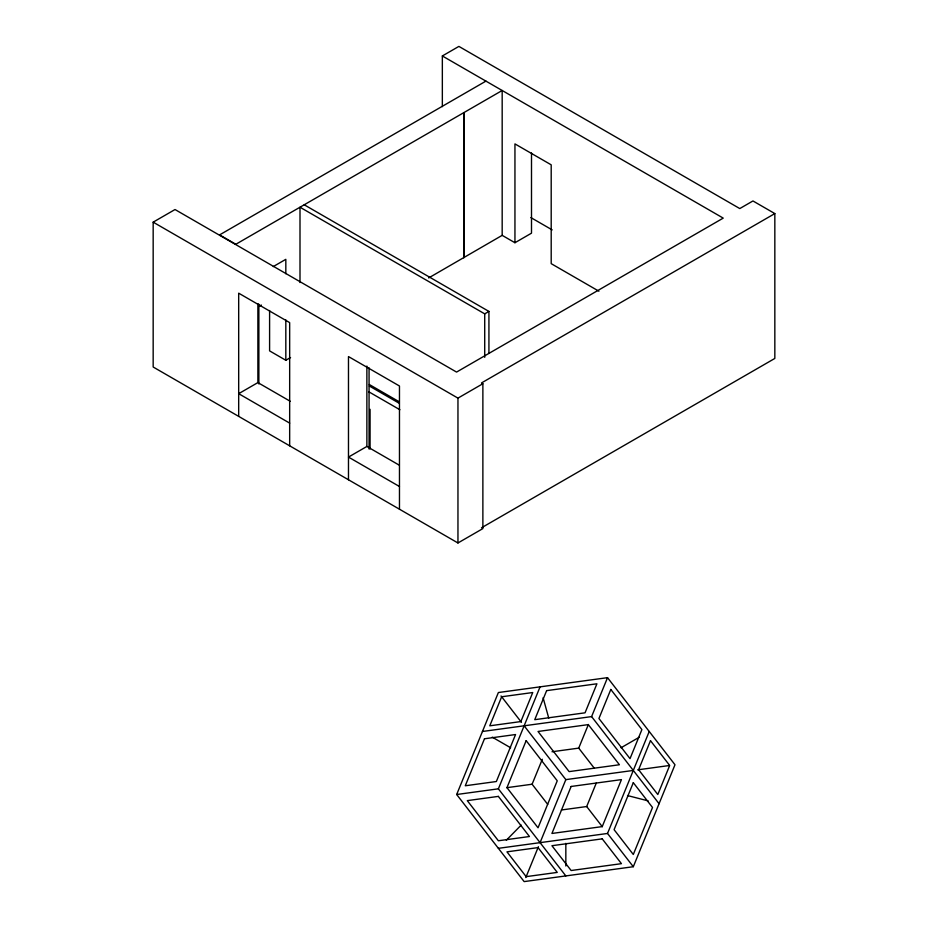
<?xml version="1.0" encoding="UTF-8"?>
<svg xmlns="http://www.w3.org/2000/svg" width="928" height="928" viewBox="0 0 928 928"><rect width="100%" height="100%" fill="white"/><g stroke="black" fill="none" stroke-linecap="round" stroke-linejoin="round"><path stroke-width="1.39" d="M456.68 794.507L498.371 692.532L607.527 677.66L674.992 764.753L633.302 866.717L524.146 881.6L456.68 794.507L498.371 788.823L540.073 686.848M547.74 804.414L532.104 784.23L542.312 759.278M525.793 877.575L538.402 846.719M540.073 842.647L565.836 779.624L524.146 725.8M594.361 768.303L578.724 748.119L588.387 724.49M482.444 731.484L591.6 716.602L607.527 677.66M561.382 809.993L586.682 806.536L596.344 782.907M633.302 866.717L607.527 833.46L649.229 731.484M506.317 840.246L521.188 825.096M481.504 527.788L774.834 358.44L774.834 213.579L481.504 382.939L482.873 383.728L482.873 528.589L457.956 542.973L153.166 367.012L153.166 222.152L175.021 209.531L456.564 372.082L723.225 218.115L442.343 55.958L442.343 106.65M442.343 55.958L458.896 46.4L739.778 208.568L752.956 200.958L774.834 213.579M485.936 81.119L219.6 234.9L235.828 244.273L502.176 90.492L502.176 235.352L428.666 277.936M273.273 266.58L285.824 259.33L285.824 273.748M258.877 306.507L261.383 305.057M269.596 310.52L269.596 350.888L285.824 360.261L290.557 357.535M290.209 401.267L257.88 382.603L238.682 393.681L289.664 423.122M502.176 235.352L514.947 242.73L531.5 233.172L531.5 152.969M299.999 282.541L299.999 207.222L484.718 313.861L488.928 311.425L488.928 353.429M399.202 465.137L366.873 446.461L348.476 457.086L399.469 486.516M153.166 222.152L457.956 398.124L482.873 383.728M621.018 747.771L639.415 737.145M552.021 751.761L578.724 748.119M506.804 787.675L532.104 784.23M565.836 779.624L633.302 770.437M637.652 769.846L669.25 765.53M498.371 848.331L607.527 833.46M627.537 795.563L648.104 800.864M530.862 217.581L552.195 229.9M598.92 291.206L551.197 263.656L551.197 164.824L514.947 143.898L514.947 242.73M304.222 204.786L488.928 311.425M369.309 384.517L399.237 401.801M369.309 386.002L399.237 403.274M368.729 391.755L399.898 409.747M492.258 737.145L510.655 747.771M591.6 716.602L659.066 803.706M501.039 695.977L521.455 722.332M586.682 806.536L602.318 826.732M498.371 788.823L565.836 875.916M543.1 697.763L548.784 718.237M565.836 843.343L565.836 866.01M484.718 313.861L484.718 357.315M457.956 398.124L457.956 542.973M399.469 509.205L399.469 386.002L348.476 356.572L348.476 479.776M370.075 409.318L370.075 448.943M369.066 367.859L369.066 449.024M366.873 366.061L366.873 446.461M289.664 445.811L289.664 322.608L238.682 293.178L238.682 416.37M285.824 319.893L285.824 360.261M258.866 304.233L258.866 383.96M257.88 303.63L257.88 382.603M484.474 738.781L465.264 785.772L496.352 781.527L515.562 734.535L484.474 738.781M501.654 696.766L489.775 725.812L520.863 721.566L532.742 692.532L501.654 696.766M526.164 740.66L506.955 787.652L538.043 827.788L557.252 780.796L526.164 740.66M546.627 690.641L534.748 719.676L585.046 712.82L596.924 683.785L546.627 690.641M571.138 786.468L551.928 833.46L602.226 826.604L621.447 779.613L571.138 786.468M610.81 689.458L598.931 718.504L630.019 758.64L641.898 729.594L610.81 689.458M633.302 782.675L614.081 829.667L633.302 854.479L652.512 807.488L633.302 782.675M650.482 740.672L638.603 769.706L657.813 794.519L669.691 765.472L650.482 740.672M588.329 724.617L538.031 731.473L569.119 771.609L619.417 764.753L588.329 724.617M498.371 796.386L467.283 800.632L498.371 840.768L529.459 836.522L498.371 796.386M538.043 847.6L506.955 851.846L526.164 876.647L557.252 872.413L538.043 847.6M602.226 838.854L551.928 845.71L571.138 870.522L621.447 863.666L602.226 838.854M463.826 112.787L463.826 257.648L463.826 112.787"/></g></svg>
